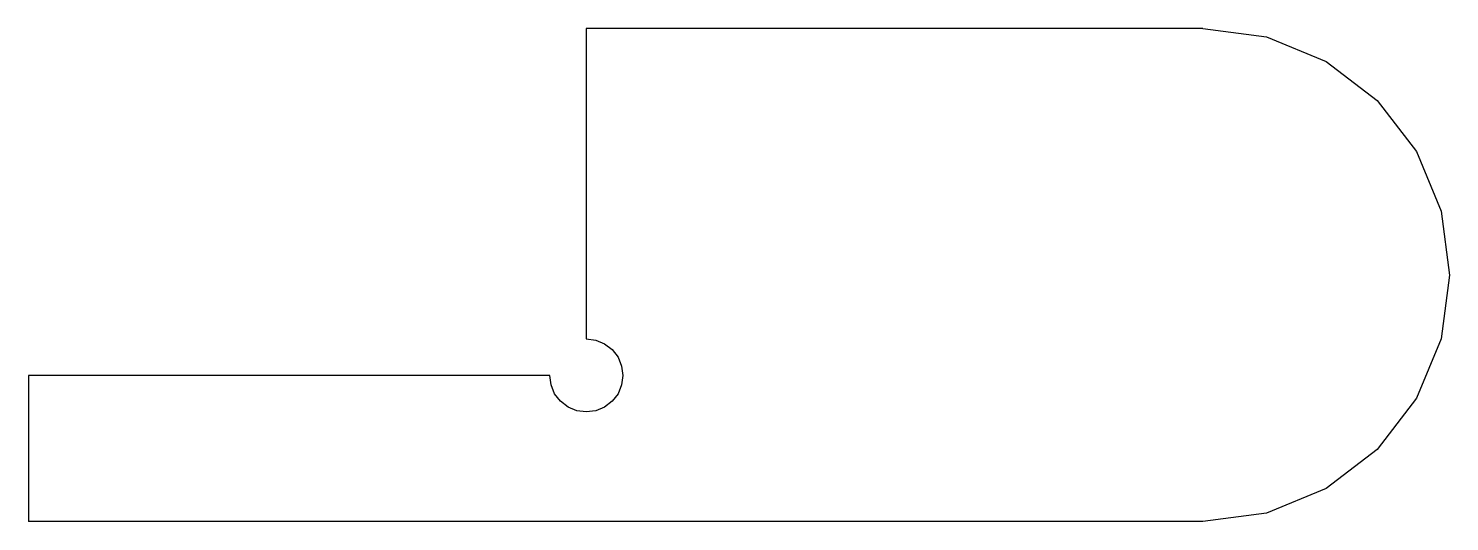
# Model space of a CAD drawing. Extents: x -97 to 97, y -34 to 34.
import ezdxf

# ---------------------------------------------------------------- set-up
doc = ezdxf.new("R2010")
doc.units = 0
doc.header["$MEASUREMENT"] = 0
doc.layers.get('0').update_dxf_attribs({"linetype": 'CONTINUOUS'})

msp = doc.modelspace()

# ---------------------------------------------------------------- linework, layer by layer
for p, q in [((-20.88, 33.75), (-20.88, -8.75)), ((63.42, 33.75), (-20.88, 33.75)), ((63.42, 33.75), (72.16, 32.6)), ((72.16, 32.6), (80.3, 29.23)), ((80.3, 29.23), (87.29, 23.86)), ((87.29, 23.86), (92.65, 16.88)), ((92.65, 16.88), (96.02, 8.74)), ((96.02, 8.74), (97.17, 0)), ((97.17, 0), (96.02, -8.74)), ((-20.88, -8.75), (-19.58, -8.92)), ((-19.58, -8.92), (-18.38, -9.42)), ((-18.38, -9.42), (-17.34, -10.21)), ((96.02, -8.74), (92.65, -16.87)), ((-17.34, -10.21), (-16.54, -11.25)), ((-16.54, -11.25), (-16.05, -12.46)), ((-16.05, -12.46), (-15.88, -13.75)), ((-97.17, -13.75), (-97.17, -33.75)), ((-25.88, -13.75), (-97.17, -13.75)), ((-25.7, -15.04), (-25.88, -13.75)), ((-25.21, -16.25), (-25.7, -15.04)), ((-16.05, -15.04), (-16.54, -16.25)), ((-15.88, -13.75), (-16.05, -15.04)), ((-24.41, -17.29), (-25.21, -16.25)), ((-23.38, -18.08), (-24.41, -17.29)), ((-17.34, -17.29), (-18.38, -18.08)), ((-16.54, -16.25), (-17.34, -17.29)), ((92.65, -16.87), (87.29, -23.86)), ((-22.17, -18.58), (-23.38, -18.08)), ((-20.88, -18.75), (-22.17, -18.58)), ((-19.58, -18.58), (-20.88, -18.75)), ((-18.38, -18.08), (-19.58, -18.58)), ((87.29, -23.86), (80.3, -29.23)), ((80.3, -29.23), (72.16, -32.6)), ((72.16, -32.6), (63.42, -33.75)), ((63.42, -33.75), (-97.17, -33.75))]:
    msp.add_line(p, q)

doc.saveas('drawing.dxf')
